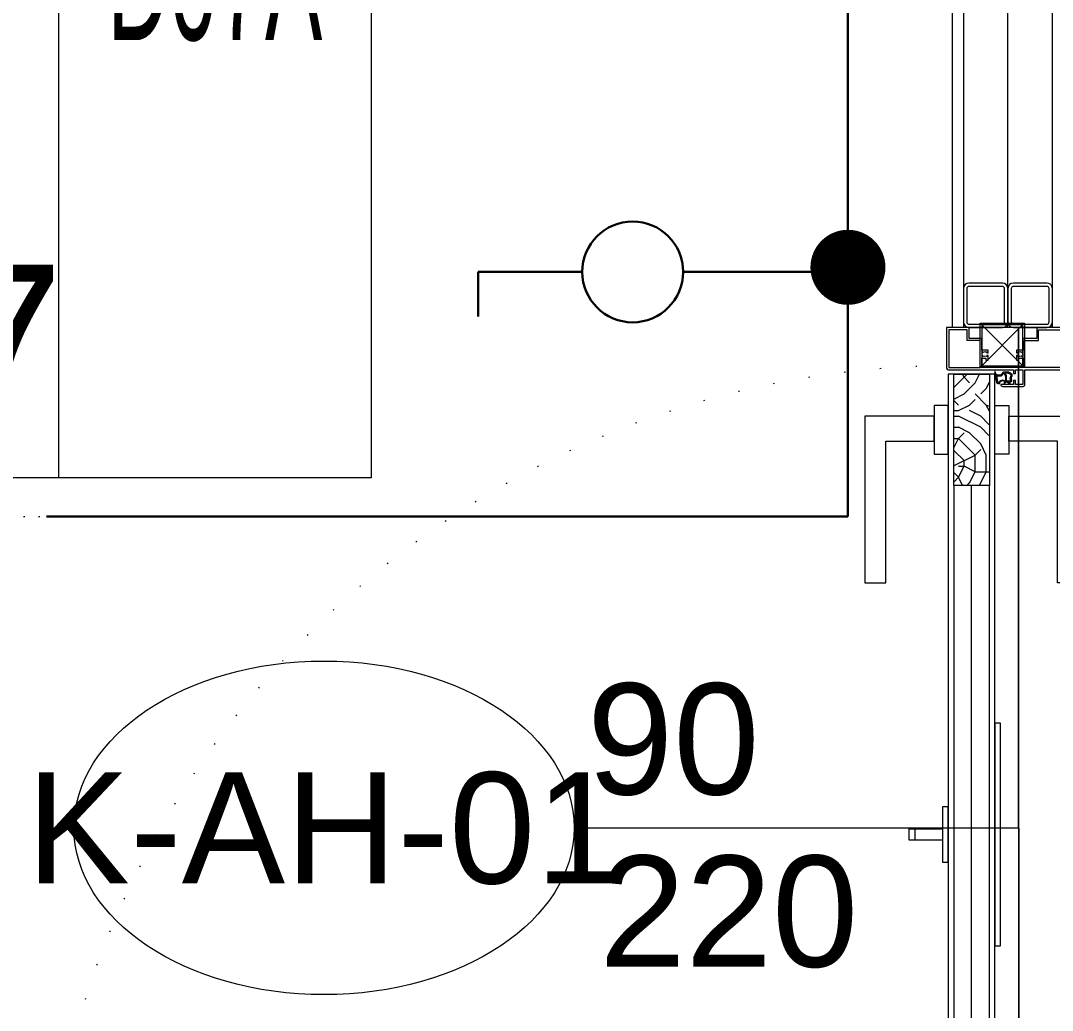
# Model space of a CAD drawing. Extents: x -2012 to 34975, y -1043 to 8321.
# Drawn here: x 30862 to 30954.8, y 3181.1 to 3270.1 of the extents above; entities that cross this region are included whole.
import ezdxf
from ezdxf.enums import TextEntityAlignment as Align

# ---------------------------------------------------------------- set-up
doc = ezdxf.new("R2010")
doc.units = 0
doc.header["$LTSCALE"] = 25
doc.header["$PDMODE"] = 1
doc.linetypes.add('DOT2', pattern=[0.125, 0, -0.125])
doc.layers.get('0').update_dxf_attribs({"color": 9, "lineweight": 9})
for name, color, linetype, lineweight in [('06C', 9, 'Continuous', 9), ('06D', 9, 'Continuous', 9), ('09', 9, 'Continuous', 9), ('10', 9, 'Continuous', 9), ('11', 9, 'Continuous', 9), ('12', 9, 'Continuous', 9), ('20', 9, 'DOT2', 9), ('21_MAHAL', 9, 'Continuous', 9), ('22', 8, 'Continuous', 9), ('31', 9, 'Continuous', 9), ('33', 9, 'BATTING', 9), ('35', 9, 'Continuous', 9), ('E-ANAHTAR', 7, 'Continuous', 30), ('E-KABLO', 7, 'Continuous', 30), ('E-YUKARI ÇIKAN HAT', 7, 'Continuous', 30)]:
    doc.layers.add(name, color=color, linetype=linetype, lineweight=lineweight)
doc.styles.add('Arial', font='arial.ttf', dxfattribs={"height": 2.5})
doc.styles.add('MuuM_TEXT-STANDART', font='ARIALN.TTF')
doc.styles.add('TX-TEXT', font='')
doc.styles.get('TX-TEXT').set_extended_font_data('TrSah Futura Lt BT')
doc.linetypes.add('BATTING', pattern='A,0.0001,-0.1,[134,ltypeshp.shx,S=0.1,R=0,X=-0.1,Y=0],-0.2,[134,ltypeshp.shx,S=0.1,R=180,X=0.1,Y=0],-0.1', length=0.4001000000000002)

# ---------------------------------------------------------------- blocks, each defined once
blk = doc.blocks.new('Prf-40x40')
for points in [[(1.5, -1.99999999999818), (-1.5, -2.000000000001818, -0.4142135623730951), (-2, -1.500000000001818), (-2, 1.49999999999818, -0.4142135623730951), (-1.5, 1.99999999999818), (1.5, 2.000000000001818, -0.4142135623730951), (2, 1.500000000001818), (2, -1.49999999999818, -0.4142135623730951)], [(1.499999999999544, -1.699999999998908), (-1.5, -1.700000000002545, -0.4142135623738941), (-1.699999999999818, -1.500000000001818), (-1.699999999999818, 1.49999999999818, -0.4142135623738941), (-1.499999999999544, 1.699999999998908), (1.5, 1.700000000002545, -0.4142135623738941), (1.699999999999818, 1.500000000001818), (1.699999999999818, -1.49999999999818, -0.4142135623738941)]]:
    blk.add_lwpolyline(points, format="xyb", close=True)
blk.add_point((0, 0))
blk = doc.blocks.new('0_doorno')
blk.add_lwpolyline([(4.5, 5.684e-13), (12.5, 5.684e-13)])
blk.add_ellipse((0, 5.684e-13), major_axis=(-4.5, 0), ratio=0.6666666666666666)
at = {"style": 'Arial'}
blk.add_attdef('YUKSEKLIK', text='', height=2, dxfattribs=at).set_placement((4.999999999999877, 5.900000000000542), align=Align.TOP_LEFT)
blk.add_attdef('KAPINO', text='', height=1.399999999999999, dxfattribs=at).set_placement((-0.0186673205339503, -0.0351091544562223), align=Align.MIDDLE)
blk.add_attdef('GENISLIK', text='', height=2, dxfattribs=at).set_placement((4.999999999999593, -1.89467939972644), align=Align.BOTTOM_LEFT)
blk = doc.blocks.new('p-korkasa_40x40')
at = {"layer": '10'}
for points in [[(-2, -2), (-2, -2, 4.557571570274368), (-2, -2), (2, -2.000000000000454, 6.895317174706505), (2, -2.000000000000454), (2, -2.000000000000454), (2, 2.000000000000454), (-2, 2), (-2, -2)], [(-1.85000000000582, -1.85000000000582), (-1.85000000000582, 1.85000000000582), (1.85000000000582, 1.85000000000582), (1.85000000000582, -1.85000000000582), (-1.85000000000582, -1.85000000000582, -4.556434831823175), (-1.85000000000582, -1.85000000000582)]]:
    blk.add_lwpolyline(points, format="xyb", close=True, dxfattribs=at)
for points in [[(2, -2.000000000000454), (-2, 2)], [(2, 2.000000000000454), (-2, -1.96874570933869)]]:
    blk.add_lwpolyline(points, dxfattribs=at)
blk = doc.blocks.new('P-AH-01-10')
at = {"layer": '09'}
h = blk.add_hatch(dxfattribs=at)
h.set_pattern_fill('LOGEND', color=256, scale=10, style=0)
h.set_pattern_definition([(360, (3903.398902863638, 15925.48311597566), (9.999999999999996, -10), [3, -7]), (360, (3903.398902863638, 15924.98311597566), (9.999999999999996, -10), [3, -7]), (360, (3903.898902863638, 15923.98311597566), (9.999999999999996, -10), [2, -8]), (360, (3904.398902863638, 15922.98311597565), (9.999999999999996, -10), [1.5, -8.5]), (360, (3904.398902863638, 15921.98311597566), (9.999999999999996, -10), [1, -9]), (360, (3901.898902863638, 15920.98311597565), (9.999999999999996, -10), [0.5, -2.5, 0.5, -6.5]), (360, (3903.398902863638, 15920.48311597566), (9.999999999999996, -10), [0.5, -4, 1.5, -4]), (360, (3905.398902863638, 15919.98311597565), (9.999999999999996, -10), [0.5, -0.5, 0.5, -8.5]), (360, (3904.898902863638, 15919.48311597566), (9.999999999999996, -10), [0.5, -9.5]), (360, (3904.398902863638, 15918.48311597566), (9.999999999999996, -10), [1.5, -8.5]), (360, (3904.398902863638, 15917.48311597566), (9.999999999999996, -10), [2, -8]), (360, (3903.898902863638, 15916.48311597566), (9.999999999999996, -10), [2.5, -3, 0.5, -4]), (270, (3899.898902863638, 15922.48311597566), (-10, -9.999999999999996), [0.5, -1, 2.5, -6]), (270, (3900.398902863638, 15921.48311597566), (-10, -9.999999999999996), [0.5, -0.5, 1.5, -7.5]), (270, (3900.898902863638, 15917.48311597566), (-10, -9.999999999999996), [1, -9]), (270, (3901.398902863638, 15921.48311597566), (-10, -9.999999999999996), [2, -3, 0.5, -4.5]), (270, (3901.898902863638, 15915.98311597565), (-10, -9.999999999999996), [0.5, -9.5]), (270, (3902.398902863638, 15920.98311597565), (-10, -9.999999999999996), [1.5, -8.5]), (270, (3903.398902863638, 15920.48311597566), (-10, -9.999999999999996), [1, -9]), (270, (3904.398902863638, 15920.48311597566), (-10, -9.999999999999996), [0.5, -1.5, 1.5, -6.5]), (270, (3904.898902863638, 15919.98311597565), (-10, -9.999999999999996), [0.5, -9.5]), (270, (3905.398902863638, 15921.98311597566), (-10, -9.999999999999996), [1.399999999999999, -8.6]), (270, (3905.898902863638, 15923.98311597566), (-10, -9.999999999999996), [1, -9]), (270, (3906.898902863638, 15919.98311597565), (-10, -9.999999999999996), [0.5, -9.5]), (270, (3907.898902863638, 15920.48311597566), (-10, -9.999999999999996), [1.5, -8.5]), (270, (3908.898902863638, 15920.48311597566), (-10, -9.999999999999996), [1.5, -8.5]), (314.9999999999999, (3907.398902863639, 15924.48311597566), (-3.3e-15, -10.00000000019025), [0.7071000000000001, -0.7071000000000001, 0.7071000000000001, -12.02083562]), (314.9999999999999, (3905.398902863638, 15921.98311597566), (-3.3e-15, -10.00000000019025), [1.414199999999999, -12.72793562]), (314.9999999999999, (3901.398902863638, 15916.98311597566), (-3.3e-15, -10.00000000019025), [1.414199999999999, -12.72793562]), (314.9999999999999, (3903.398902863638, 15919.48311597566), (-3.3e-15, -10.00000000019025), [1.414199999999999, -12.72793562]), (314.9999999999999, (3903.898902863638, 15921.48311597566), (-3.3e-15, -10.00000000019025), [1.414199999999999, -12.72793562]), (314.9999999999999, (3906.898902863638, 15923.48311597566), (-3.3e-15, -10.00000000019025), [1.414199999999999, -12.72793562]), (314.9999999999999, (3905.898902863638, 15922.98311597565), (-3.3e-15, -10.00000000019025), [2.121319999999998, -12.02081562]), (314.9999999999999, (3902.898902863638, 15918.48311597566), (-3.3e-15, -10.00000000019025), [0.7071000000000001, -13.43503562]), (314.9999999999999, (3902.398902863638, 15917.48311597566), (-3.3e-15, -10.00000000019025), [0.7071000000000001, -13.43503562]), (314.9999999999999, (3906.398902863638, 15917.48311597566), (-3.3e-15, -10.00000000019025), [0.7071000000000001, -13.43503562]), (314.9999999999999, (3902.398902863638, 15922.48311597566), (-3.3e-15, -10.00000000019025), [0.7071000000000001, -13.43503562]), (314.9999999999999, (3907.898902863638, 15918.98311597566), (-3.3e-15, -10.00000000019025), [0.7071000000000001, -13.43503562]), (314.9999999999999, (3904.398902863638, 15919.98311597565), (-3.3e-15, -10.00000000019025), [0.7071000000000001, -13.43503562]), (314.9999999999999, (3905.398902863638, 15918.98311597566), (-3.3e-15, -10.00000000019025), [0.7071000000000001, -13.43503562]), (225, (3904.898902863638, 15920.98311597565), (-10.00000000019025, 3.3e-15), [0.7071000000000001, -0.7071000000000001, 2.121319999999998, -10.60661562]), (225, (3906.398902863638, 15920.98311597565), (-10.00000000019025, 3.3e-15), [0.7071000000000001, -13.43503562]), (225, (3906.398902863638, 15924.48311597566), (-10.00000000019025, 3.3e-15), [0.7071000000000001, -13.43503562]), (225, (3904.398902863638, 15921.98311597566), (-10.00000000019025, 3.3e-15), [0.7071000000000001, -13.43503562]), (225, (3905.898902863638, 15919.98311597565), (-10.00000000019025, 3.3e-15), [0.7071000000000001, -13.43503562]), (225, (3903.398902863638, 15922.48311597566), (-10.00000000019025, 3.3e-15), [0.7071000000000001, -13.43503562]), (225, (3907.398902863639, 15922.48311597566), (-10.00000000019025, 3.3e-15), [0.7071000000000001, -13.43503562]), (225, (3900.398902863638, 15925.48311597566), (-10.00000000019025, 3.3e-15), [0.7071000000000001, -13.43503562]), (225, (3900.898902863638, 15924.98311597566), (-10.00000000019025, 3.3e-15), [1.414199999999999, -12.72793562]), (225, (3901.398902863638, 15924.48311597566), (-10.00000000019025, 3.3e-15), [1.414199999999999, -12.72793562]), (225, (3902.398902863638, 15924.48311597566), (-10.00000000019025, 3.3e-15), [1.414199999999999, -12.72793562]), (225, (3902.898902863638, 15923.48311597566), (-10.00000000019025, 3.3e-15), [1.414199999999999, -12.72793562]), (225, (3906.898902863638, 15919.48311597566), (-10.00000000019025, 3.3e-15), [1.414199999999999, -12.72793562]), (225, (3908.898902863638, 15924.48311597566), (-10.00000000019025, 3.3e-15), [1.414199999999999, -12.72793562]), (225, (3909.398902863638, 15916.48311597566), (-10.00000000019025, 3.3e-15), [1.414199999999999, -12.72793562]), (225, (3909.398902863638, 15917.48311597566), (-10.00000000019025, 3.3e-15), [1.414199999999999, -12.72793562]), (225, (3908.398902863638, 15917.98311597566), (-10.00000000019025, 3.3e-15), [1.414199999999999, -12.72793562]), (225, (3901.398902863638, 15917.98311597566), (-10.00000000019025, 3.3e-15), [2.121319999999998, -12.02081562]), (225, (3907.898902863638, 15918.98311597566), (-10.00000000019025, 3.3e-15), [2.121319999999998, -12.02081562]), (333.4349487999999, (3902.398902863638, 15915.98311597565), (10.00000000000094, -4.0006493e-09), [1.117999999999998, -21.24267976999998]), (333.4349487999999, (3902.398902863638, 15920.98311597565), (10.00000000000094, -4.0006493e-09), [1.117999999999998, -21.24267976999998]), (333.4349487999999, (3903.398902863638, 15917.98311597566), (10.00000000000094, -4.0006493e-09), [1.117999999999998, -21.24267976999998]), (333.4349487999999, (3906.398902863638, 15924.98311597566), (10.00000000000094, -4.0006493e-09), [1.117999999999998, -21.24267976999998]), (333.4349487999999, (3905.898902863638, 15923.98311597566), (10.00000000000094, -4.0006493e-09), [1.117999999999998, -21.24267976999998]), (333.4349487999999, (3902.898902863638, 15921.98311597566), (10.00000000000094, -4.0006493e-09), [1.117999999999998, -21.24267976999998]), (333.4349487999999, (3902.898902863638, 15916.98311597566), (10.00000000000094, -4.0006493e-09), [1.117999999999998, -21.24267976999998]), (333.4349487999999, (3905.898902863638, 15919.98311597565), (10.00000000000094, -4.0006493e-09), [2.235999999999997, -20.12467976999998]), (296.5650511799998, (3905.898902863638, 15918.48311597566), (5.099821e-10, -10.00000000000094), [1.117999999999975, -21.24267976999961]), (296.5650511799998, (3907.398902863639, 15921.48311597566), (5.099821e-10, -10.00000000000094), [1.117999999999975, -21.24267976999961]), (296.5650511799998, (3902.398902863638, 15919.48311597566), (5.099821e-10, -10.00000000000094), [1.117999999999975, -21.24267976999961]), (296.5650511799998, (3900.398902863638, 15918.98311597566), (5.099821e-10, -10.00000000000094), [1.117999999999975, -21.24267976999961]), (296.5650511799998, (3906.398902863638, 15920.98311597565), (5.099821e-10, -10.00000000000094), [1.117999999999975, -21.24267976999961]), (296.5650511799998, (3905.398902863638, 15920.98311597565), (5.099821e-10, -10.00000000000094), [1.117999999999975, -21.24267976999961]), (296.5650511799998, (3901.398902863638, 15919.48311597566), (5.099821e-10, -10.00000000000094), [2.23599999999995, -20.12467976999961]), (296.5650511799998, (3908.898902863638, 15922.98311597565), (5.099821e-10, -10.00000000000094), [2.23599999999995, -20.12467976999961]), (296.5650511799998, (3907.898902863638, 15922.48311597566), (5.099821e-10, -10.00000000000094), [2.23599999999995, -20.12467976999961]), (243.4349487999999, (3899.898902863638, 15923.98311597566), (-4.0006526e-09, -10.00000000000094), [1.117999999999979, -21.24267976999967]), (243.4349487999999, (3899.898902863638, 15918.48311597566), (-4.0006526e-09, -10.00000000000094), [1.117999999999979, -21.24267976999967]), (243.4349487999999, (3901.898902863638, 15925.48311597566), (-4.0006526e-09, -10.00000000000094), [1.117999999999979, -21.24267976999967]), (243.4349487999999, (3900.898902863638, 15916.48311597566), (-4.0006526e-09, -10.00000000000094), [1.117999999999979, -21.24267976999967]), (243.4349487999999, (3901.898902863638, 15922.48311597566), (-4.0006526e-09, -10.00000000000094), [1.117999999999979, -21.24267976999967]), (243.4349487999999, (3903.898902863638, 15921.48311597566), (-4.0006526e-09, -10.00000000000094), [1.117999999999979, -21.24267976999967]), (243.4349487999999, (3904.898902863638, 15919.48311597566), (-4.0006526e-09, -10.00000000000094), [1.117999999999979, -21.24267976999967]), (243.4349487999999, (3900.398902863638, 15923.48311597566), (3.2114650989e-06, -10.00000160773382), [1.117999999999979, -21.24267976999967]), (243.4349487999999, (3902.898902863638, 15921.98311597566), (-4.0006526e-09, -10.00000000000094), [1.117999999999979, -21.24267976999967]), (243.4349487999999, (3905.898902863638, 15922.98311597565), (-4.0006526e-09, -10.00000000000094), [1.117999999999979, -21.24267976999967]), (243.4349487999999, (3906.898902863638, 15921.98311597566), (-4.0006526e-09, -10.00000000000094), [1.117999999999979, -21.24267976999967]), (243.4349487999999, (3908.898902863638, 15918.98311597566), (-4.0006526e-09, -10.00000000000094), [1.117999999999979, -21.24267976999967]), (243.4349487999999, (3901.398902863638, 15915.98311597565), (-4.0006526e-09, -10.00000000000094), [1.117999999999979, -21.24267976999967]), (243.4349487999999, (3899.898902863638, 15916.48311597566), (-4.0006526e-09, -10.00000000000094), [2.235999999999958, -20.12467976999968]), (243.4349487999999, (3901.398902863638, 15923.48311597566), (-4.0006526e-09, -10.00000000000094), [2.235999999999958, -20.12467976999968]), (206.5650511799999, (3899.898902863638, 15924.98311597566), (-10.00000000000094, -5.099854e-10), [1.117999999999994, -21.24267976999997]), (206.5650511799999, (3908.398902863638, 15925.48311597566), (-10.00000000000094, -5.099854e-10), [1.117999999999994, -21.24267976999997]), (206.5650511799999, (3907.898902863638, 15920.48311597566), (-10.00000000000094, -5.099854e-10), [1.117999999999994, -21.24267976999997]), (206.5650511799999, (3903.898902863638, 15923.98311597566), (-10.00000000000094, -5.099854e-10), [1.117999999999994, -21.24267976999997]), (206.5650511799999, (3903.398902863638, 15924.98311597566), (-10.00000000000094, -5.099854e-10), [1.117999999999994, -21.24267976999997]), (206.5650511799999, (3904.398902863638, 15922.98311597565), (-10.00000000000094, -5.099854e-10), [1.117999999999994, -21.24267976999997]), (206.5650511799999, (3907.398902863639, 15916.98311597566), (-10.00000000000094, -5.099854e-10), [1.117999999999994, -21.24267976999997]), (206.5650511799999, (3908.398902863638, 15916.48311597566), (-10.00000000000094, -5.099854e-10), [2.235999999999995, -20.12467976999997])])
h.paths.add_polyline_path([(-6.17000000004191, -90.96295667752293), (-6.202328709114227, -90.96295667752293), (-6.202328709114227, -90.16796583741687), (-6.17000000004191, -90.16796583741687), (-6.17000000004191, -89.65000000007149), (-6.202328709114227, -89.65000000007149), (-6.202328709114227, -88.70000000007443), (-9.33767129097032, -88.70000000007443), (-9.33767129097032, -89.65000000007149), (-9.370000000042637, -89.65000000007149), (-9.370000000042637, -90.16796583741687), (-9.33767129097032, -90.16796583741687), (-9.33767129097032, -90.96295667752293), (-9.370000000042637, -90.96295667752293), (-9.370000000042637, -94.70000000007441), (-6.17000000004191, -94.70000000007441)])
h.paths.add_polyline_path([(-6.202328709114227, -87.23203416273192), (-6.202328709114227, -86.43704332262587), (-6.17000000004191, -86.43704332262587), (-6.17000000004191, -84.70008858551319), (-9.370000000042637, -84.70008858551319), (-9.370000000042637, -86.43704332262587), (-9.33767129097032, -86.43704332262587), (-9.33767129097032, -87.23203416273192), (-9.370000000042637, -87.23203416273192), (-9.370000000042637, -87.75000000007002), (-9.33767129097032, -87.7500000000773), (-9.33767129097032, -88.70000000007443), (-6.202328709114227, -88.70000000007443), (-6.202328709114227, -87.7500000000773), (-6.17000000004191, -87.7500000000773), (-6.17000000004191, -87.23203416273192)])
at = {"layer": '10'}
h = blk.add_hatch(color=256, dxfattribs=at)
edge = h.paths.add_edge_path()
edge.add_spline(control_points=[(-4.463024390282953, -93.81241686976593), (-4.409362554724792, -93.85189052594524), (-4.312117799097904, -93.9234237862156), (-4.217629051341646, -94.03020272293087), (-4.110034561217617, -94.11634565779696), (-4.164866972390882, -94.22515451254458), (-4.200641870298568, -94.32739724361181), (-4.176368781238124, -94.43593551160757), (-4.109022592147081, -94.52040257086357), (-4.106325198856212, -94.61350848447636), (-4.109807714783528, -94.72809680382942), (-4.271235787891781, -94.79924616055814), (-4.444391497439937, -94.88372597608124), (-4.679112503585201, -94.90441399068823), (-4.835619150609999, -94.87919688557032), (-4.982915489435982, -94.88614067239996), (-4.995540527834237, -94.77231593477062), (-5.079507343230941, -94.70046526719399), (-5.164600359428731, -94.58703819137465), (-5.289550823497847, -94.60929536587808), (-5.406161753231572, -94.6268120210998), (-5.551817570467391, -94.66757930911716), (-5.59954186824325, -94.79443736152187), (-5.648033860423311, -94.97184330139588), (-5.669807605932872, -94.92376578059792), (-5.676906315071392, -94.89945321437426)], knot_values=[0, 0, 0, 0, 1.972481329933421, 3.574485720078666, 4.45923172184263, 5.627326994262999, 6.631388320856649, 7.787072978740821, 8.75015276194368, 9.776376719050775, 10.52172028727109, 11.98318526219924, 14.34903833668033, 16.62296311174929, 18.66660599276623, 19.53265988375316, 20.30320742306432, 21.53106540985929, 22.8950020509257, 24.14050273090668, 24.94140504827469, 26.57643914558082, 28.1214307914516, 29.40842415818681, 30.06904306217089, 30.06904306217089, 30.06904306217089, 30.06904306217089], degree=3, periodic=0)
edge.add_arc((-5.657707917125663, -94.89384772454376), 0.0200000000000125, -189.69612773739186, -163.72341211280366, ccw=False)
edge.add_line((-5.677422214204853, -94.89047926931109), (-5.514778214629585, -93.93858532780813))
edge.add_spline(control_points=[(-5.514778214630496, -93.9385853278045), (-5.468456959759346, -93.91121200031648), (-5.402936787733778, -93.85669608327316), (-5.299123291995784, -93.85094408867464), (-5.236833222508722, -93.86694217221977), (-5.243463059130587, -93.86630475896982), (-5.219572618065285, -93.93769904922829), (-5.219572618065285, -93.93769904922829)], knot_values=[0, 0, 0, 0, 0.2230052084876708, 0.4469780816912642, 0.8022655540997069, 1.018676818468204, 1.060393501096338, 1.060393501096338, 1.060393501096338, 1.060393501096338], degree=3, periodic=0)
edge.add_arc((-4.98509848728645, -93.88423581868574), 0.2404920685283454, -167.1553904040016, -38.85763869546314)
edge.add_spline(control_points=[(-4.797825577978072, -94.03511753548537), (-4.815566241053602, -94.00879782973516), (-4.814556272423942, -93.95074498134363), (-4.868496317958488, -93.8540416680962), (-4.750744542139726, -93.8556159416157), (-4.739414510902861, -94.04868430830992), (-4.584975776466309, -93.98619836650778), (-4.33711597778165, -93.99875890669227), (-4.471168238200331, -93.88261839949429), (-4.465241640467866, -93.83152999126922), (-4.463024390282953, -93.81241686976593)], knot_values=[1.684532790128255, 1.684532790128255, 1.684532790128255, 1.684532790128255, 1.827512949640418, 2.001131811412198, 2.034132841388928, 2.383878172112238, 2.570749579948123, 2.81730155771981, 2.995364809708569, 3.101801527567439, 3.101801527567439, 3.101801527567439, 3.101801527567439], degree=3, periodic=0)
edge = h.paths.add_edge_path(flags=16)
edge.add_spline(control_points=[(-5.488333931829401, -94.59245044427824), (-5.471688654168247, -94.57617170481993), (-5.452357348458463, -94.55991805087706), (-5.4147011534078, -94.53712323504897), (-5.400120189329753, -94.53009669496988), (-5.391594969161815, -94.52622697619972)], knot_values=[4.696285649924368, 4.696285649924368, 4.696285649924368, 4.696285649924368, 4.79612257682362, 4.79612257682362, 4.854419796380462, 4.854419796380462, 4.854419796380462, 4.854419796380462], degree=3, periodic=0)
edge.add_spline(control_points=[(-5.391594969161815, -94.52622697619972), (-5.388568392423622, -94.526392172299), (-5.385531163665291, -94.52634431700152), (-5.375731516323867, -94.52599751097023), (-5.368116068872041, -94.52548559516165), (-5.351647518386017, -94.524070149816), (-5.342963748928013, -94.5231970965806), (-5.325290763092198, -94.52116189153185), (-5.316594720923604, -94.52002240038291), (-5.291213085416529, -94.51633801814478), (-5.272892398337717, -94.51346631618523), (-5.231244212853198, -94.51019387189899), (-5.207968640377658, -94.50950475227457), (-5.170821920237358, -94.5155482034288), (-5.15794170562003, -94.518780331372), (-5.126446850885256, -94.52976943998965), (-5.109389756176824, -94.53913722656307), (-5.079380831350134, -94.5597339555943), (-5.066369929554637, -94.57124699167343), (-5.042948360838637, -94.59429669510156), (-5.032788174426967, -94.60545581132193), (-5.014843402288533, -94.62623104835528), (-5.006875634000607, -94.63600692913042), (-4.990958993181267, -94.65516702017794), (-4.982803557697479, -94.6649632567323), (-4.960095574970182, -94.69440185755684), (-4.945239304368442, -94.7158352001834), (-4.932638743452117, -94.74141278995104)], knot_values=[3.795205768767631, 3.795205768767631, 3.795205768767631, 3.795205768767631, 3.825435281411388, 3.825435281411388, 3.876175829762433, 3.876175829762433, 3.923120005564896, 3.923120005564896, 3.970064181367359, 3.970064181367359, 4.056079576782027, 4.056079576782027, 4.1420949721967, 4.1420949721967, 4.181856208153813, 4.181856208153813, 4.244411595576305, 4.244411595576305, 4.309456277789172, 4.309456277789172, 4.374500960002043, 4.374500960002043, 4.436400391423946, 4.436400391423946, 4.498299822845847, 4.498299822845847, 4.605733337985941, 4.605733337985941, 4.605733337985941, 4.605733337985941], degree=3, periodic=0)
edge.add_arc((-4.864462770139653, -94.70782653288643), 0.0759999999999773, -153.7732677223271, -27.22218999252707)
edge.add_arc((-5.768129486925317, -94.32277503084788), 1.058097748058568, -383.3761552425167, -348.8376998673891)
edge.add_arc((-4.749673900143534, -94.12178951556871), 0.0200000000000284, -348.9000715373778, -239.8045860840282)
edge.add_arc((-4.974550982813525, -93.83800291667013), 0.3422998841750275, -515.5119483040053, -411.12873204405867, ccw=False)
edge.add_arc((-5.353326500622641, -94.00197943769034), 0.0708012071070941, -341.818449558526, -180.1577279099493)
edge.add_line((-5.424127439451693, -94.00178453132412), (-5.522032055680027, -94.57478329719468))
edge.add_arc((-5.502317758600836, -94.57815175242013), 0.019999999999999, -189.6961277305408, -45.63783906560231)
edge = h.paths.add_edge_path(flags=16)
edge.add_spline(control_points=[(-4.618492700028582, -94.82777787795658), (-4.616561008362623, -94.82724453025457), (-4.614627281363937, -94.82670610741206), (-4.579421136837481, -94.81682294043728), (-4.545538941521954, -94.80601336523705), (-4.511078491952503, -94.7941873154896), (-4.50993706259396, -94.79379462563247), (-4.508796219957731, -94.79340117011905)], knot_values=[2.606882164150666, 2.606882164150666, 2.606882164150666, 2.606882164150666, 2.618308665253161, 2.618308665253161, 2.814704777591772, 2.814704777591772, 2.821436412206805, 2.821436412206805, 2.821436412206805, 2.821436412206805], degree=3, periodic=0)
edge.add_spline(control_points=[(-4.508796219957731, -94.79340117011905), (-4.476652864799688, -94.78231552178933), (-4.444975273636373, -94.77062207487779), (-4.412258637406921, -94.75796293679468), (-4.410753844189458, -94.75737921995915), (-4.409248808897245, -94.75679395202768)], knot_values=[2.408074102405524, 2.408074102405524, 2.408074102405524, 2.408074102405524, 2.597738580129102, 2.597738580129102, 2.606882164150666, 2.606882164150666, 2.606882164150666, 2.606882164150666], degree=3, periodic=0)
edge.add_spline(control_points=[(-4.409248808897245, -94.75679395202768), (-4.394590429528762, -94.75109370069276), (-4.379909087456326, -94.74524631355324), (-4.348693531119351, -94.73253770708557), (-4.33205431864917, -94.72560582757887), (-4.302413287601666, -94.71301002285782), (-4.28976346498166, -94.70760968492412), (-4.277086575628342, -94.70205673110195)], knot_values=[2.149006277224146, 2.149006277224146, 2.149006277224146, 2.149006277224146, 2.238060749371884, 2.238060749371884, 2.336258805541188, 2.336258805541188, 2.408074102405524, 2.408074102405524, 2.408074102405524, 2.408074102405524], degree=3, periodic=0)
edge.add_spline(control_points=[(-4.277086575628342, -94.70205673110195), (-4.272429471431675, -94.70001674449031), (-4.267768714293196, -94.69795616077043), (-4.254438193343958, -94.69199150970688), (-4.246398234172373, -94.68817100959585), (-4.232230621921186, -94.68105523253051), (-4.226073197882215, -94.67775809287286), (-4.215717315877554, -94.67176572970949), (-4.211680246731701, -94.66926390414757), (-4.20794322592337, -94.66629840695259)], knot_values=[1.977607441624772, 1.977607441624772, 1.977607441624772, 1.977607441624772, 2.003990200929743, 2.003990200929743, 2.053089229014396, 2.053089229014396, 2.101047753119271, 2.101047753119271, 2.149006277224144, 2.149006277224144, 2.149006277224144, 2.149006277224144], degree=3, periodic=0)
edge.add_arc((-4.220375373934075, -94.6506318280126), 0.0200000000000304, -411.5663893431632, -360.5555631517887)
edge.add_spline(control_points=[(-4.200515928449022, -94.6529987722288), (-4.20038173931243, -94.6518728809724), (-4.200272598063746, -94.65072960996349), (-4.199774076940228, -94.64462242029276), (-4.19953125664324, -94.63851066097868), (-4.19915306967232, -94.62128280507477), (-4.199165789334073, -94.60943071850214), (-4.199467906673817, -94.59936138571086)], knot_values=[1.69878072459484, 1.69878072459484, 1.69878072459484, 1.69878072459484, 1.709176364630534, 1.709176364630534, 1.751194216338215, 1.751194216338215, 1.814824352558606, 1.814824352558606, 1.814824352558606, 1.814824352558606], degree=3, periodic=0)
edge.add_spline(control_points=[(-4.199467906673817, -94.59936138571086), (-4.199470807805482, -94.59926469328363), (-4.199473735621721, -94.59916816524219), (-4.199754665300134, -94.59000581135204), (-4.20034185158147, -94.58216809334861), (-4.201612357584962, -94.57219494790206), (-4.202096696666558, -94.56916829619604), (-4.203210733550801, -94.56359999045252), (-4.203672594805538, -94.56168751191306), (-4.204935768630094, -94.55704070864613), (-4.205895752595096, -94.55426319418348), (-4.207748484011972, -94.5501067865016), (-4.208486058792913, -94.54861359073128), (-4.210141970306722, -94.54541914492891), (-4.210938062376953, -94.54392279831973), (-4.213157652098744, -94.5399073808412), (-4.214184264685171, -94.53813671417902), (-4.215276048977098, -94.53630756742224)], knot_values=[1.498288754767149, 1.498288754767149, 1.498288754767149, 1.498288754767149, 1.498899773643438, 1.498899773643438, 1.55638679152604, 1.55638679152604, 1.58513030046734, 1.58513030046734, 1.61387380940864, 1.61387380940864, 1.646408564364206, 1.646408564364206, 1.665384561853024, 1.665384561853024, 1.684360559341839, 1.684360559341839, 1.69878072459484, 1.69878072459484, 1.69878072459484, 1.69878072459484], degree=3, periodic=0)
edge.add_line((-4.215276048977098, -94.53630756742224), (-4.241313068611817, -94.49268582791684))
edge.add_line((-4.241313068614545, -94.49268582791865), (-4.274486309751864, -94.40717331463837))
edge.add_line((-4.274486309750498, -94.40717331463837), (-4.282684458558379, -94.33151368958443))
edge.add_line((-4.282684458557924, -94.33151368958079), (-4.261547488971696, -94.22615187605423))
edge.add_spline(control_points=[(-4.26154748896806, -94.22615187605423), (-4.258268069108453, -94.21712462054438), (-4.254785343629918, -94.20836485684141), (-4.243861543494857, -94.18202351060336), (-4.236608942541352, -94.16627040459299), (-4.231791827933193, -94.15382427858731)], knot_values=[0.9322138717899155, 0.9322138717899155, 0.9322138717899155, 0.9322138717899155, 0.9728151593248144, 0.9728151593248144, 1.059280169269481, 1.059280169269481, 1.059280169269481, 1.059280169269481], degree=3, periodic=0)
edge.add_arc((-4.25044356352009, -94.14660536179599), 0.0199999999999873, -384.1288367209762, -311.1876026072526)
edge.add_spline(control_points=[(-4.23699433681395, -94.13180271673355), (-4.244524946825549, -94.124960636761), (-4.254810161430214, -94.11607690217079), (-4.264543826982841, -94.10713799084353), (-4.264559114224538, -94.10712395093012), (-4.264574400149283, -94.10710991134421)], knot_values=[0.6191493752113117, 0.6191493752113117, 0.6191493752113117, 0.6191493752113117, 0.6800377646677511, 0.6800377646677511, 0.6801335518299229, 0.6801335518299229, 0.6801335518299229, 0.6801335518299229], degree=3, periodic=0)
edge.add_line((-4.264574400149283, -94.10710991134421), (-4.291412291707271, -94.08161459545315))
edge.add_arc((-4.344570194352852, -94.13593068318458), 0.0760000000000115, -314.3825803939202, -291.8248503193475)
edge.add_line((-4.316315636093349, -94.06537800826936), (-4.390980601704541, -94.0623035819144))
edge.add_line((-4.390980601707269, -94.06230358191988), (-4.474283233851111, -94.06654401344255))
edge.add_line((-4.474283233848836, -94.06654401343712), (-4.554179007659512, -94.0706110224755))
edge.add_line((-4.554179007660422, -94.0706110224755), (-4.600649120374328, -94.0729765339338))
edge.add_line((-4.600649120373415, -94.07297653393198), (-4.600654815206326, -94.07297978945007))
edge.add_arc((-4.590411518704059, -94.14828632885927), 0.0760000000000394, -262.254088892707, -172.7718027218856)
edge.add_line((-4.665807539124213, -94.15784876081032), (-4.665767114363005, -94.15770303236513))
edge.add_line((-4.665767114362096, -94.15770303236513), (-4.653369055731215, -94.22453509735624))
edge.add_line((-4.653369055733492, -94.22453509735806), (-4.644028738166071, -94.31549911682215))
edge.add_line((-4.644028738162887, -94.3154991168167), (-4.645261800314074, -94.44397923951418))
edge.add_line((-4.6452618003168, -94.44397923951784), (-4.652696817934611, -94.51155897408259))
edge.add_line((-4.652696817931428, -94.511558974079), (-4.683834904620198, -94.6523975966893))
edge.add_arc((-5.625581580210562, -94.37032483910751), 0.9830828253785207, -381.08413785597577, -376.6740540243768, ccw=False)
edge.add_arc((-4.638719770471652, -94.75451898347548), 0.0760000000000061, -203.6945358760281, -74.56496054228651)
at = {"layer": '06C'}
blk.add_line((-12.87004607729977, -53.80000001478766), (-12.87004607729977, -52.80000001478764), dxfattribs=at)
for points in [[(-10.37004607729977, -50.80000001478764), (-9.870046077299774, -50.80000001478764), (-9.870046077299774, -55.80000001478764), (-10.37004607729977, -55.80000001478764)], [(-13.37004607729977, -53.80000001478766), (-10.37004607729977, -53.80000001478766), (-10.37004607729977, -52.80000001478764), (-13.37004607729977, -52.80000001478764)]]:
    blk.add_lwpolyline(points, close=True, dxfattribs=at)
at = {"layer": '06D'}
for points in [[(-11.12014041651127, -90.922189752132), (-17.37014041651127, -90.922189752132), (-17.37014041651127, -75.92218975213198), (-15.49514041651127, -75.92218975213198), (-15.49514041651127, -88.672189752132), (-15.49514041651127, -88.672189752132), (-11.12014041651127, -88.672189752132), (-11.12014041651127, -90.922189752132)], [(-4.420004871346463, -90.92219937947901), (1.829995128653535, -90.92219937947901), (1.829995128653535, -75.92219937947901), (-0.0450048713464639, -75.92219937947901), (-0.0450048713464639, -88.67219937947901), (-0.0450048713464639, -88.67219937947901), (-4.420004871346463, -88.67219937947901), (-4.420004871346463, -90.92219937947901)], [(-9.870140416511276, -91.89718975213422), (-11.12014041651127, -91.89718975213422), (-11.12014041651127, -87.49718975213275), (-9.870140416511276, -87.49718975213275), (-9.870140416511276, -91.89718975213422)], [(-5.670004871346463, -91.89719937948121), (-4.420004871346463, -91.89719937948121), (-4.420004871346463, -87.49719937947975), (-5.670004871346463, -87.49719937947975), (-5.670004871346463, -91.89719937948121)]]:
    blk.add_lwpolyline(points, dxfattribs=at)
at = {"layer": '10'}
for p, q in [((-5.677422214204853, -94.8904792693038), (-5.514778214630496, -93.9385853278045)), ((-5.522032055680027, -94.57478329719468), (-5.42382294503841, -94.00000244044806)), ((-4.347946868438157, -94.06011299568219), (-4.600619599259517, -94.07297503119207))]:
    blk.add_line(p, q, dxfattribs=at)
for points in [[(-5.670210084073914, -43.30029411773284), (-5.170210084073914, -43.30029411773284), (-5.170210084073914, -63.30029411773285), (-5.670210084073914, -63.30029411773285)], [(-7.000000000043656, -97.72000000001299), (-8.160000000047146, -97.72000000001299), (-8.160000000047146, -98.70000000007444), (-9.820000000043363, -98.70000000007444), (-9.820000000043363, -95.30000000007294), (-7.000000000043656, -95.30000000007294)], [(0.7799999999588181, -98.70000000007444), (0.7799999999588181, -95.3000000000802), (-3.000000000040017, -95.30000000007294), (-3.000000000040017, -97.72000000001299), (-1.740000000041618, -97.72000000001299), (-1.740000000041618, -98.70000000007444)]]:
    blk.add_lwpolyline(points, close=True, dxfattribs=at)
blk.add_lwpolyline([(0.9549999999544524, -98.90000000007878), (-1.875000000043655, -98.90000000007878, -0.4142135623730951), (-1.900000000041472, -98.8750000000773), (-1.900000000041472, -97.90000000001328), (-3.135000000042055, -97.90000000001328, -0.4142135623730951), (-3.160000000043508, -97.87500000001178), (-3.160000000043508, -96.85454592076441), (-3.718803084233513, -96.85454592076441), (-3.718803084233513, -96.62454592076121), (-3.609513762352435, -96.62454592076121), (-3.645371655053168, -96.66040381346556, 0.0916730868048769), (-3.574660976933953, -96.73111449158476), (-3.538568665750061, -96.69502218039725, 0.2882609505077494), (-3.29903750271842, -96.69502218039725), (-3.262945191534527, -96.73111449158476, 0.091673086804877), (-3.192234513415312, -96.66040381346556), (-3.228326824599207, -96.62431150227805, 0.2882609505067066), (-3.228326824599207, -96.3847803392464), (-3.192234513415312, -96.34868802806614, 0.09167308680455198), (-3.262945191534527, -96.27797734994692), (-3.29903750271842, -96.3140696611272, 0.2882609505077494), (-3.538568665750061, -96.3140696611272), (-3.574660976933953, -96.27797734994692, 0.0916730868044047), (-3.645371655053168, -96.34868802806614), (-3.609513762352435, -96.38454592076323), (-3.718803084233513, -96.38454592076323), (-3.718803084233513, -95.97954592076441, -0.4142135623730951), (-3.693803084235696, -95.95454592076292), (-3.543803084234241, -95.95454592076292, -0.4142135623730951), (-3.518803084232786, -95.97954592076441), (-3.518803084232786, -96.15454592076004), (-3.160000000043508, -96.15454592076004), (-3.160000000043508, -95.45000000007441, 0.4142135623730951), (-3.310000000041326, -95.30000000007294), (-6.690000000042347, -95.30000000007294, 0.4142135623730951), (-6.840000000043801, -95.45000000007441), (-6.840000000043801, -96.15454592076004), (-6.481196915850887, -96.15454592076004), (-6.481196915850887, -95.97954592076441, -0.4142135623730951), (-6.45619691585307, -95.95454592076292), (-6.306196915851612, -95.95454592076292, -0.4142135623730951), (-6.281196915850158, -95.97954592076441), (-6.281196915850158, -96.38454592076323), (-6.390486237734875, -96.38454592076323), (-6.354628345034143, -96.34868802806614, 0.0916730868044046), (-6.425339023149718, -96.27797734994692), (-6.461431334337248, -96.3140696611272, 0.2882609505077494), (-6.700962497368891, -96.3140696611272), (-6.737054808552783, -96.27797734994692, 0.09167308680455198), (-6.807765486671994, -96.34868802805886), (-6.771673175484465, -96.3847803392464, 0.2882609505067075), (-6.771673175484465, -96.62431150227805), (-6.807765486671994, -96.66040381346556, 0.0916730868048769), (-6.737054808552783, -96.73111449158476), (-6.700962497368891, -96.69502218039725, 0.2882609505077494), (-6.461431334337248, -96.69502218039725), (-6.425339023153354, -96.73111449158476, 0.091673086804877), (-6.354628345034143, -96.66040381346556), (-6.390486237734875, -96.62454592076121), (-6.281196915850158, -96.62454592076121), (-6.281196915850158, -96.85454592076441), (-6.840000000043801, -96.85454592076441), (-6.840000000043801, -97.87500000001178, -0.4142135623730951), (-6.865000000041618, -97.90000000001328), (-8.000000000043656, -97.90000000001328), (-8.000000000043656, -98.8750000000773, -0.4142135623730951), (-8.02500000004511, -98.90000000007878), (-9.995000000042637, -98.90000000007878, -0.4142135623730951), (-10.02000000004409, -98.8750000000773), (-10.02000000004409, -95.2500000000773, -0.4142135623730951), (-9.870000000042637, -95.10000000007584), (-4.000000000043653, -95.10000000007584), (-4.000000000043653, -94.77500000007878, -0.4142135623730951), (-3.9750000000422, -94.7500000000773), (-3.845000000041181, -94.7500000000773, -0.4142135623730951), (-3.820000000043363, -94.77500000007878), (-3.820000000043363, -95.10000000007584), (-3.160000000043508, -95.10000000007584), (-3.160000000043508, -93.78000000007616), (-3.820000000043363, -93.78000000007616), (-3.820000000043363, -94.10500000007322, -0.4142135623730951), (-3.845000000041181, -94.13000000007469), (-3.9750000000422, -94.13000000007469, -0.4142135623730951), (-4.000000000043653, -94.10500000007322), (-4.000000000043653, -93.78000000007616), (-5.140000000043074, -93.78000000007616), (-5.140000000043074, -93.7500000000773, -0.4142135623730951), (-4.990000000041618, -93.60000000007585), (-3.130000000041036, -93.60000000007585, -0.4142135623730951), (-2.980000000043218, -93.7500000000773), (-2.980000000043218, -95.10000000007584), (0.8299999999580903, -95.10000000007584, -0.4142135623730951)], format="xyb", dxfattribs=at)
blk.add_lwpolyline([(-4.714713553228648, -94.75549108548606), (-4.683834904622925, -94.6523975966893), (-4.652696817931428, -94.511558974079), (-4.6452618003168, -94.44397923951784), (-4.644028738162887, -94.3154991168167), (-4.653369055733492, -94.22453509735806), (-4.665767114362096, -94.15770303236513), (-4.650107100085734, -94.10124977324905), (-4.600654815207236, -94.07297978945007), (-4.554179007660422, -94.0706110224755), (-4.474283233848836, -94.06654401343712), (-4.390980601707269, -94.06230358191988), (-4.316315636093349, -94.06537800826936), (-4.291412291710003, -94.08161459545678), (-4.264574400145646, -94.10710991134421), (-4.230979359410412, -94.14200701880051), (-4.261547488971696, -94.22615187606152), (-4.282684458557924, -94.33151368958079), (-4.274486309750498, -94.40717331463837), (-4.241313068614545, -94.49268582791865), (-4.215276048977098, -94.53630756742224), (-4.199467906673817, -94.5993613857181), (-4.207943225919732, -94.66629840695259), (-4.277086575628342, -94.70205673110195), (-4.409248808893607, -94.75679395202768), (-4.508796219957731, -94.79340117011905), (-4.618492700028582, -94.82777787795658), (-4.696190462171213, -94.80424945296272), (-4.696190418060722, -94.80424950393808), (-4.714713553228648, -94.75549108548606)], dxfattribs=at)
for centre, radius, start, end in [((-5.502317758600836, -94.57815175242013), 0.02, 170.3038722725788, 314.3621609304702), ((-5.353326500622641, -94.00197943769034), 0.0708012071070867, 17.45484956218388, 181.5695422707344), ((-4.974550982813525, -93.83800291667013), 0.3422998841750354, 204.4546906992019, 308.8712679558029), ((-4.98509848728645, -93.88423581868574), 0.2404920685283614, 192.8446095960369, 321.1423613046935), ((-5.768129486925317, -94.32277503084788), 1.058097748058572, 336.6238447583273, 11.16470343354708), ((-4.749673900143534, -94.12178951556871), 0.02, 11.22707485063478, 120.1954139160116), ((-5.625581580210562, -94.37032483910751), 0.983082825378532, 338.9158621476158, 12.49067192019398), ((-4.590411518704059, -94.14828632885927), 0.076, 97.74591110720792, 185.7820880520938), ((-4.344570194352852, -94.13593068318458), 0.076, 45.61741960737374, 90.73287975446804), ((-4.25044356352009, -94.14660536179599), 0.02, 338.8417053724903, 47.74268274704668), ((-4.220375373934075, -94.6506318280126), 0.02, 308.4336106362902, 353.2032749973108), ((-4.864462770139653, -94.70782653288643), 0.076, 206.226732265648, 332.7778100166933), ((-4.638719770471652, -94.75451898347548), 0.076, 156.3054640785145, 285.4350394371192)]:
    blk.add_arc(centre, radius, start, end, dxfattribs=at)
for points, knots in [([(-4.463024390282953, -93.81241686976593), (-4.409362554724792, -93.85189052594524), (-4.312117799097904, -93.9234237862156), (-4.217629051341646, -94.03020272293087), (-4.110034561217617, -94.11634565779696), (-4.164866972390882, -94.22515451254458), (-4.200641870298568, -94.32739724361181), (-4.176368781238124, -94.43593551160757), (-4.109022592147081, -94.52040257086357), (-4.106325198856212, -94.61350848447636), (-4.109807714783528, -94.72809680382942), (-4.271235787891781, -94.79924616055814), (-4.444391497439937, -94.88372597608124), (-4.679112503585201, -94.90441399068823), (-4.835619150609999, -94.87919688557032), (-4.982915489435982, -94.88614067239996), (-4.995540527834237, -94.77231593477062), (-5.079507343230941, -94.70046526719399), (-5.164600359428731, -94.58703819137465), (-5.289550823497847, -94.60929536587808), (-5.406161753231572, -94.6268120210998), (-5.551817570467391, -94.66757930911716), (-5.619541868243684, -94.79443736152187), (-5.648033860423311, -94.97184330139588), (-5.669807605932872, -94.92376578059792), (-5.676906315071392, -94.89945321437426)], [0, 0, 0, 0, 1.972481329933421, 3.574485720078666, 4.45923172184263, 5.627326994262999, 6.631388320856649, 7.787072978740821, 8.75015276194368, 9.776376719050775, 10.52172028727109, 11.98318526219924, 14.34903833668033, 16.62296311174929, 18.66660599276623, 19.53265988375316, 20.30320742306432, 21.53106540985929, 22.8950020509257, 24.14050273090668, 24.94140504827469, 26.57643914558082, 28.1214307914516, 29.40842415818681, 30.06904306217089, 30.06904306217089, 30.06904306217089, 30.06904306217089]), ([(-5.514778214630496, -93.9385853278045), (-5.468456959759346, -93.91121200031648), (-5.402936787733778, -93.85669608327316), (-5.299123291995784, -93.85094408867464), (-5.236833222508722, -93.86694217221977), (-5.243463059130587, -93.86630475896982), (-5.219572618065285, -93.93769904922829), (-5.219572618065285, -93.93769904922829)], [0, 0, 0, 0, 0.2230052084876708, 0.4469780816912642, 0.8022655540997069, 1.018676818468204, 1.060393501096338, 1.060393501096338, 1.060393501096338, 1.060393501096338]), ([(-5.391594969161815, -94.52622697619972), (-5.400120189329753, -94.53009669496988), (-5.4147011534078, -94.53712323504897), (-5.452357348458463, -94.55991805087706), (-5.471688654168247, -94.57617170481993), (-5.488333931829401, -94.59245044427824)], [4.696285649924367, 4.696285649924367, 4.696285649924367, 4.696285649924367, 4.754582869481208, 4.754582869481208, 4.854419796380462, 4.854419796380462, 4.854419796380462, 4.854419796380462]), ([(-4.932638743452117, -94.74141278995104), (-4.945239304368442, -94.7158352001834), (-4.960095574970182, -94.69440185755684), (-4.982803557697479, -94.6649632567323), (-4.990958993181267, -94.65516702017794), (-5.006875634000607, -94.63600692913042), (-5.014843402288533, -94.62623104835528), (-5.032788174426967, -94.60545581132193), (-5.042948360838637, -94.59429669510156), (-5.066369929554637, -94.57124699167343), (-5.079380831350134, -94.5597339555943), (-5.109389756176824, -94.53913722656307), (-5.126446850885256, -94.52976943998965), (-5.15794170562003, -94.518780331372), (-5.170821920237358, -94.5155482034288), (-5.207968640377658, -94.50950475227457), (-5.231244212853198, -94.51019387189899), (-5.272892398337717, -94.51346631618523), (-5.291213085416529, -94.51633801814478), (-5.316594720923604, -94.52002240038291), (-5.325290763092198, -94.52116189153185), (-5.342963748928013, -94.5231970965806), (-5.351647518386017, -94.524070149816), (-5.368116068872041, -94.52548559516165), (-5.375731516323867, -94.52599751097023), (-5.385531163665291, -94.52634431700152), (-5.388568392423622, -94.526392172299), (-5.391594969161815, -94.52622697619972)], [3.795205768767627, 3.795205768767627, 3.795205768767627, 3.795205768767627, 3.902639283907723, 3.902639283907723, 3.964538715329623, 3.964538715329623, 4.026438146751528, 4.026438146751528, 4.091482828964397, 4.091482828964397, 4.156527511177267, 4.156527511177267, 4.219082898599757, 4.219082898599757, 4.258844134556872, 4.258844134556872, 4.34485952997154, 4.34485952997154, 4.430874925386211, 4.430874925386211, 4.477819101188671, 4.477819101188671, 4.524763276991137, 4.524763276991137, 4.575503825342183, 4.575503825342183, 4.605733337985941, 4.605733337985941, 4.605733337985941, 4.605733337985941]), ([(-4.797825577978072, -94.03511753548537), (-4.815566241053602, -94.00879782973516), (-4.814556272423942, -93.95074498134363), (-4.868496317958488, -93.8540416680962), (-4.750744542139726, -93.8556159416157), (-4.739414510902861, -94.04868430830992), (-4.584975776466309, -93.98619836650778), (-4.33711597778165, -93.99875890669227), (-4.471168238200331, -93.88261839949429), (-4.465241640467866, -93.83152999126922), (-4.463024390282953, -93.81241686976593)], [1.684532790128255, 1.684532790128255, 1.684532790128255, 1.684532790128255, 1.827512949640418, 2.001131811412198, 2.034132841388928, 2.383878172112238, 2.570749579948123, 2.81730155771981, 2.995364809708569, 3.101801527567439, 3.101801527567439, 3.101801527567439, 3.101801527567439]), ([(-4.20794322592337, -94.66629840695259), (-4.211680246731701, -94.66926390414757), (-4.215717315877554, -94.67176572970949), (-4.226073197882215, -94.67775809287286), (-4.232230621921186, -94.68105523253051), (-4.246398234172373, -94.68817100959585), (-4.254438193343958, -94.69199150970688), (-4.280451711772911, -94.70363108185578), (-4.297813577202759, -94.71105539942528), (-4.33205431864917, -94.72560582757887), (-4.348693531119351, -94.73253770708557), (-4.381433350248697, -94.74586687772987), (-4.397603483364946, -94.75229237771872), (-4.446083057893702, -94.77105071288406), (-4.478902074559297, -94.78314509412758), (-4.545538941521954, -94.80601336523705), (-4.579421136837481, -94.81682294043728), (-4.614627281363937, -94.82670610741206), (-4.616561008362623, -94.82724453024728), (-4.618492700028582, -94.82777787795658)], [1.977607441624772, 1.977607441624772, 1.977607441624772, 1.977607441624772, 2.025565965729647, 2.025565965729647, 2.073524489834522, 2.073524489834522, 2.122623517919175, 2.122623517919175, 2.220821574088481, 2.220821574088481, 2.319019630257786, 2.319019630257786, 2.417217686427089, 2.417217686427089, 2.613613798765703, 2.613613798765703, 2.810009911104313, 2.810009911104313, 2.821436412206809, 2.821436412206809, 2.821436412206809, 2.821436412206809]), ([(-4.291412291710003, -94.08161459545678), (-4.282883517887966, -94.08996150974144), (-4.273956734337843, -94.09849364780256), (-4.254810161430214, -94.11607690217079), (-4.244524946825549, -94.124960636761), (-4.23699433681395, -94.13180271673355)], [0.5601748397419227, 0.5601748397419227, 0.5601748397419227, 0.5601748397419227, 0.6192451623734839, 0.6192451623734839, 0.680133551829923, 0.680133551829923, 0.680133551829923, 0.680133551829923]), ([(-4.231791827933193, -94.15382427858731), (-4.236608942541352, -94.16627040459299), (-4.243861543494857, -94.18202351060336), (-4.25678635859731, -94.21319004839188), (-4.262258682931133, -94.22728093647765), (-4.271641867399011, -94.25657274393323), (-4.275733872254932, -94.27221722301785), (-4.282085413571619, -94.30899065418362), (-4.283483570783574, -94.33093997907145), (-4.281301441507821, -94.3734708155871), (-4.277913218953472, -94.39436092972484), (-4.268081612681272, -94.43214544443344), (-4.262121302450393, -94.44915391776614), (-4.250112292185803, -94.47610454664844), (-4.244696086188922, -94.48659916004999), (-4.23466057196856, -94.50473050878372), (-4.229888005367683, -94.51265011580564), (-4.220293714417493, -94.52820081825938), (-4.215772404731978, -94.53517708167507), (-4.210938062373315, -94.54392279831973), (-4.210141970306722, -94.54541914492891), (-4.208486058792913, -94.54861359073128), (-4.207748484011972, -94.5501067865016), (-4.205895752595096, -94.55426319418348), (-4.204935768630094, -94.55704070864613), (-4.203672594805538, -94.56168751191306), (-4.203210733550801, -94.56359999045252), (-4.202096696666558, -94.56916829619604), (-4.201612357584962, -94.57219494790206), (-4.20034185158147, -94.58216809334861), (-4.199754665300134, -94.59000581135204), (-4.199166055797832, -94.60920295916456), (-4.19915088241396, -94.62118316715805), (-4.19953125664324, -94.63851066097868), (-4.199774076940228, -94.64462242029276), (-4.200272598063746, -94.65072960996349), (-4.20038173931243, -94.6518728809724), (-4.200515928449022, -94.6529987722288)], [0.9322138717899155, 0.9322138717899155, 0.9322138717899155, 0.9322138717899155, 1.018678881734585, 1.018678881734585, 1.082556095212454, 1.082556095212454, 1.146433308690327, 1.146433308690327, 1.225396899008182, 1.225396899008182, 1.304360489326034, 1.304360489326034, 1.372259955503497, 1.372259955503497, 1.41560344399742, 1.41560344399742, 1.458946932491345, 1.458946932491345, 1.512708920020149, 1.512708920020149, 1.531684917508965, 1.531684917508965, 1.550660914997782, 1.550660914997782, 1.583195669953349, 1.583195669953349, 1.611939178894649, 1.611939178894649, 1.640682687835949, 1.640682687835949, 1.698169705718551, 1.698169705718551, 1.762410860815229, 1.762410860815229, 1.804428712522914, 1.804428712522914, 1.814824352558608, 1.814824352558608, 1.814824352558608, 1.814824352558608])]:
    blk.add_open_spline(points, degree=3, knots=knots, dxfattribs=at)
at = {"layer": '12', "ltscale": 20}
for points in [[(-5.67000000004191, -94.70000000007441), (-9.870000000042637, -94.70029411773884), (-9.870000000042637, -13.1002941177212), (-5.670420168105919, -13.10000002949528)], [(-6.17000000004191, -84.70008858551319), (-9.370000000042637, -84.70008858551319), (-9.370000000042637, -21.10028270527255), (-6.169998640008996, -21.10029276971909)]]:
    blk.add_lwpolyline(points, close=True, dxfattribs=at)
blk.add_lwpolyline([(-9.370000000042637, -84.70008858551319), (-9.370000000042637, -84.70008858551319), (-9.370000000042637, -94.70000000007441), (-6.17000000004191, -94.70000000007441), (-6.17000000004191, -84.70008857345694)], dxfattribs=at)
at = {"layer": '20'}
blk.add_arc((-9.182368233178748, -13.21670549096552), 82.2880082271151, 179.9189446586064, 269.416760778186, dxfattribs=at)
at = {"layer": '33', "ltscale": 0.15}
blk.add_lwpolyline([(-7.769999320025816, -21.1002891826065), (-7.770000000042272, -84.70008858551319)], dxfattribs=at)
at = {"layer": '10', "rotation": 90}
blk.add_blockref('p-korkasa_40x40', (-5.000000000043653, -97.30000000007294), dxfattribs=at)
blk = doc.blocks.new('0_roomno2')
blk.add_lwpolyline([(19.375, -10.50000000000218), (0, -10.50000000000218), (0, 0), (19.375, 0)], close=True)
blk.add_lwpolyline([(15.625, -3.000000000001454), (15.625, -10.50000000000218)])
at = {"style": 'Arial'}
blk.add_attdef('ODANO', (0, 1.170000000001164), '', height=2, dxfattribs=at)
blk.add_attdef('MEKANADI', text='', height=2, dxfattribs=at).set_placement((0.3500000000000002, -3.000000000001454), align=Align.BOTTOM_LEFT)
at = {"style": 'MuuM_TEXT-STANDART', "width": 0.6}
for tag, p in [('YER01', (10, -4.500000000001454)), ('TAVAN01', (13.75, -4.500000000001454)), ('DUVAR01', (17.5, -4.500000000001454)), ('YER02', (10, -6.750000000001456)), ('TAVAN02', (13.75, -6.750000000001456)), ('DUVAR02', (17.5, -6.750000000001456)), ('YER03', (10, -9.000000000001457)), ('TAVAN03', (13.75, -9.000000000001457)), ('DUVAR03', (17.5, -9.000000000001457))]:
    blk.add_attdef(tag, text='', height=1.5, dxfattribs=at).set_placement(p, align=Align.MIDDLE_CENTER)
for tag, p in [('M2', (0.3500000000000001, -4.875000000001454)), ('TEMIZTAVANYUKSEKLIGI', (1.799999999999999, -8.607952679349546))]:
    blk.add_attdef(tag, text='', height=1.5, dxfattribs=at).set_placement(p, align=Align.MIDDLE_LEFT)
blk = doc.blocks.new('p-bur-VW-aydınlatma 07')
at = {"linetype": 'DOT2', "ltscale": 0.4}
for q in [(0, 25), (-25, 0), (0, -25), (25, 0)]:
    blk.add_line((0, 0), q, dxfattribs=at)
at = {"linetype": 'ByBlock'}
blk.add_lwpolyline([(0, 10), (-10, 10), (-10, -10), (10, -10), (10, 9.999648500000148), (0, 9.999648480096766)], dxfattribs=at)
at = {"insert": (16.13084225740749, 22.64832009750444), "char_height": 14, "width": 14.59600000000136, "attachment_point": 1, "style": 'TX-TEXT'}
blk.add_mtext('7', dxfattribs=at)
blk = doc.blocks.new('100_ANAHTAR')
at = {"layer": 'E-ANAHTAR', "color": 4}
for p, q in [((0, 5.645289629080797), (-0.7135096846031957, 5.645289629080797)), ((0, 3.973210774705512), (0, 5.645289629080797)), ((0, 2.353226977947633), (0, 0))]:
    blk.add_line(p, q, dxfattribs=at)
blk.add_circle((0, 3.163218876312022), 0.8099918983800002, dxfattribs=at)

msp = doc.modelspace()

# ---------------------------------------------------------------- linework, layer by layer
at = {"layer": '11'}
for points in [[(30946.83832836388, 3242.498810191696), (30945.83832836389, 3242.498810191696), (30945.83833345612, 3472.500000023283), (30946.83833345612, 3472.500000023283)], [(30955.83832841061, 3242.498810191575), (30954.83832841061, 3242.498810191575), (30954.83833327608, 3472.500000023283), (30955.83833327609, 3472.500000023283)]]:
    msp.add_lwpolyline(points, close=True, dxfattribs=at)
at = {"layer": '33', "ltscale": 0.3}
msp.add_lwpolyline([(30950.83832836403, 3242.498810191637), (30950.83832868162, 3472.46031746155)], dxfattribs=at)
at = {"layer": '35'}
msp.add_lwpolyline([(31362.8381967489, 3670.500000003116), (31362.83832977021, 3292.430953001129), (31337.83832972338, 3292.43095300134), (31337.83753818398, 3297.42976328125), (31247.83753813684, 3297.429763279759), (31247.8383297234, 3292.430953001398), (31060.83832914288, 3292.430953001398), (31060.83753755655, 3297.430953047691), (30970.83753755647, 3297.430953050998), (30970.83753755641, 3292.43095300138), (30955.83832946689, 3292.430953318677), (30955.83832909523, 3242.498810069816), (30951.79488690567, 3242.498809920251), (30951.81581265811, 3152.49881502511), (30955.83872401211, 3152.49881112125), (30955.83793344229, 3137.498810191699), (31405.8383330248, 3137.498810288917), (31405.83833302704, 3127.500000002439), (31495.83833302698, 3127.500000002439), (31495.83833302701, 3137.500000002501), (31508.83833302701, 3137.500000002399), (31508.83833302701, 3209.499998412031), (31573.83833343175, 3209.499999956099), (31573.83833343175, 3670.500000003116)], dxfattribs=at)
msp.add_lwpolyline([(30945.83832641807, 3470.498818770442), (30732.83833312317, 3470.498810228151), (30732.83833312317, 3209.498810235948), (30792.8383424386, 3209.500000005393), (30792.83834243637, 3137.498810379717), (30945.83833784475, 3137.49881037963), (30945.83833784475, 3152.498810191699), (30951.81581265901, 3152.498810908392), (30951.79488690567, 3242.498809920251), (30945.83833567761, 3242.498810191699)], close=True, dxfattribs=at)
at = {"layer": 'E-KABLO', "color": 6}
for p, q in [((30936.44299875868, 3285.433428196895), (30936.44299875868, 3251.202413153022)), ((30936.44299875868, 3251.202413153022), (30936.44299875868, 3225.501189947831)), ((30864.32644538743, 3225.501189947831), (30936.44299875868, 3225.501189947831))]:
    msp.add_line(p, q, dxfattribs=at)
at = {"layer": 'E-YUKARI ÇIKAN HAT', "color": 4, "linetype": 'Continuous', "const_width": 3.375}
msp.add_lwpolyline([(30934.75549875857, 3247.912442985394, 1), (30938.1304987588, 3247.912442984667, 1)], format="xyb", close=True, dxfattribs=at)

# ---------------------------------------------------------------- block references
at = {"layer": '10', "xscale": -1}
for name, p, rotation in [('Prf-40x40', (30948.837537796, 3244.498810811324), 270), ('Prf-40x40', (30952.83753784272, 3244.498810714324), 270), ('P-AH-01-10', (30955.33753863457, 3143.598811948193), 180)]:
    msp.add_blockref(name, p, dxfattribs=dict(at, rotation=rotation))
at = {"layer": '21_MAHAL'}
ref = msp.add_blockref('0_roomno2', (30748.23009916494, 3307.724469230723), dxfattribs=dict(at, xscale=7.5, yscale=7.5, zscale=7.5))
ref.add_attrib('DUVAR01', 'D07A', dxfattribs={"layer": '0', "height": 11.25, "style": 'MuuM_TEXT-STANDART', "width": 0.6000000000000001}).set_placement((30879.48009916492, 3273.974469230708), align=Align.MIDDLE_CENTER)
at = {"layer": '22'}
ref = msp.add_blockref('0_doorno', (30889.30534978234, 3197.498810414315), dxfattribs=dict(at, xscale=5, yscale=5, zscale=5))
ref.add_attrib('KAPINO', 'K-AH-01', dxfattribs={"layer": '0', "height": 10, "style": 'Arial'}).set_placement((30889.30534978234, 3197.498810414318), align=Align.MIDDLE)
ref.add_attrib('GENISLIK', '90', dxfattribs={"layer": '0', "height": 10, "style": 'Arial'}).set_placement((30912.96155714933, 3197.498810414318), align=Align.BOTTOM_LEFT)
ref.add_attrib('YUKSEKLIK', '220', dxfattribs={"layer": '0', "height": 10, "style": 'Arial'}).set_placement((30914.07342618071, 3194.998810414319), align=Align.TOP_LEFT)
at = {"layer": '31', "linetype": 'ByBlock'}
msp.add_blockref('p-bur-VW-aydınlatma 07', (30839.32644985098, 3225.500000182721), dxfattribs=at)
at = {"layer": 'E-ANAHTAR', "xscale": 5.599999999999998, "yscale": 5.599999999999998, "zscale": 5.599999999999998, "rotation": 89.99999999999999}
msp.add_blockref('100_ANAHTAR', (30934.78926347236, 3247.498811948273), dxfattribs=at)

doc.saveas('drawing.dxf')
